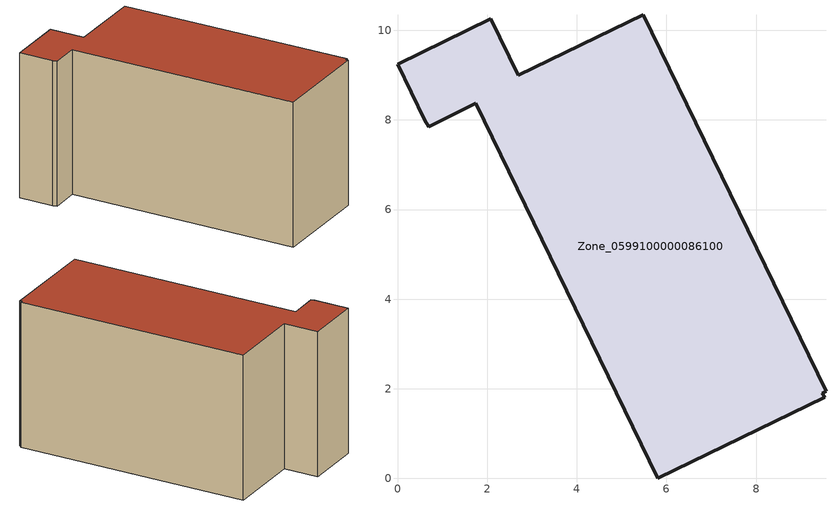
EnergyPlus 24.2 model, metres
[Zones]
Zone_0599100000086100
 floor ground (C_G): 0.61,7.99 0,9.25 2.08,10.25 2.69,9 5.48,10.35 9.56,1.95 9.48,1.91 9.53,1.81 5.81,0 1.75,8.37 0.7,7.85 z0
 wall outside (C_F): 2.69,9 2.08,10.25 0,9.25 0.61,7.99 0.7,7.85 1.75,8.37 5.81,0 9.53,1.81 9.48,1.91 9.56,1.95 5.48,10.35 2.69,9 z0:5.88
 roof outside (C_R): 5.81,0 9.53,1.81 9.48,1.91 9.56,1.95 5.48,10.35 2.69,9 2.08,10.25 0,9.25 0.61,7.99 0.7,7.85 1.75,8.37 z5.88
[BUILDING]
Pand.0599100000086100: North Axis=0; Terrain=City; Loads Convergence Tolerance Value=0.04; Temperature Convergence Tolerance Value=0.4; Solar Distribution=FullExterior; Maximum Number of Warmup Days=25; Minimum Number of Warmup Days=1
[Site:Location]
Rotterdam.The.Hague.AP_ZH_NLD Design_Conditions: Latitude=51.96; Longitude=4.45; Time Zone=1; Elevation=-4.5
[SITE:GROUNDTEMPERATURE:BUILDINGSURFACE]
18, 18, 18, 18, 18, 18, 18, 18, 18, 18, 18, 18
[MATERIAL] Thermal Absorptance=0.9; Solar Absorptance=0.7; Visible Absorptance=0.7
Name | Roughness | Thickness | Conductivity | Density | Specific Heat
G.TI.1946-1964 | MediumSmooth | 0.15 | 1 | 540 | 1210
F.TI.1946-1964 | Rough | 0.3 | 0.857143 | 1920 | 840
R.TI.1946-1964 | MediumRough | 0.2 | 0.277778 | 1500 | 1000
[CONSTRUCTION]
C_G: G.TI.1946-1964
C_F: F.TI.1946-1964
C_R: R.TI.1946-1964
[ZONE]
Zone_0599100000086100: Type=1; Multiplier=1; Ceiling Height=Autocalculate; Volume=Autocalculate; Floor Area=autocalculate; Part of Total Floor Area=Yes
[ZONEINFILTRATION:DESIGNFLOWRATE]
Infil_Zone_0599100000086100: Zone or ZoneList or Space or SpaceList=Zone_0599100000086100; Schedule=AlwaysOn; Design Flow Rate Calculation Method=Flow/Area; Flow Rate per Floor Area=0.003; Constant Term Coefficient=1; Temperature Term Coefficient=0; Velocity Term Coefficient=0; Velocity Squared Term Coefficient=0
[HVACTEMPLATE:ZONE:IDEALLOADSAIRSYSTEM]
Zone_0599100000086100: Maximum Heating Supply Air Temperature=50; Minimum Cooling Supply Air Temperature=13; Maximum Heating Supply Air Humidity Ratio=0.0156; Minimum Cooling Supply Air Humidity Ratio=0.0077; Heating Limit=NoLimit; Cooling Limit=NoLimit; Dehumidification Control Type=ConstantSensibleHeatRatio; Cooling Sensible Heat Ratio=0.7; Dehumidification Setpoint=60; Humidification Control Type=None; Humidification Setpoint=30; Outdoor Air Method=None; Outdoor Air Flow Rate per Person=0.00944; Outdoor Air Flow Rate per Zone Floor Area=0; Outdoor Air Flow Rate per Zone=0; Demand Controlled Ventilation Type=None; Outdoor Air Economizer Type=NoEconomizer; Heat Recovery Type=None; Sensible Heat Recovery Effectiveness=0.7; Latent Heat Recovery Effectiveness=0.65
[ZONECONTROL:THERMOSTAT]
ThermostatControl_Zone_0599100000086100: Zone or ZoneList=Zone_0599100000086100; Control Type Schedule=DualSetpointControlType; Control 1=Thermostat_Zone_0599100000086100; Temperature Difference Between Cutout And Setpoint=0
[THERMOSTATSETPOINT:DUALSETPOINT]
Thermostat_Zone_0599100000086100: Heating Setpoint Temperature Schedule=HeatingSetpoint_Zone_0599100000086100; Cooling Setpoint Temperature Schedule=CoolingSetpoint_Zone_0599100000086100
[SCHEDULE:COMPACT]
HeatingSetpoint_Zone_0599100000086100: Through: 12/31, For: AllDays, Until: 24:00, 21
CoolingSetpoint_Zone_0599100000086100: Through: 12/31, For: AllDays, Until: 24:00, 24
DualSetpointControlType: Through: 12/31, For: AllDays, Until: 24:00, 4
AlwaysOn: Through: 12/31, For: AllDays, Until: 24:00, 1
